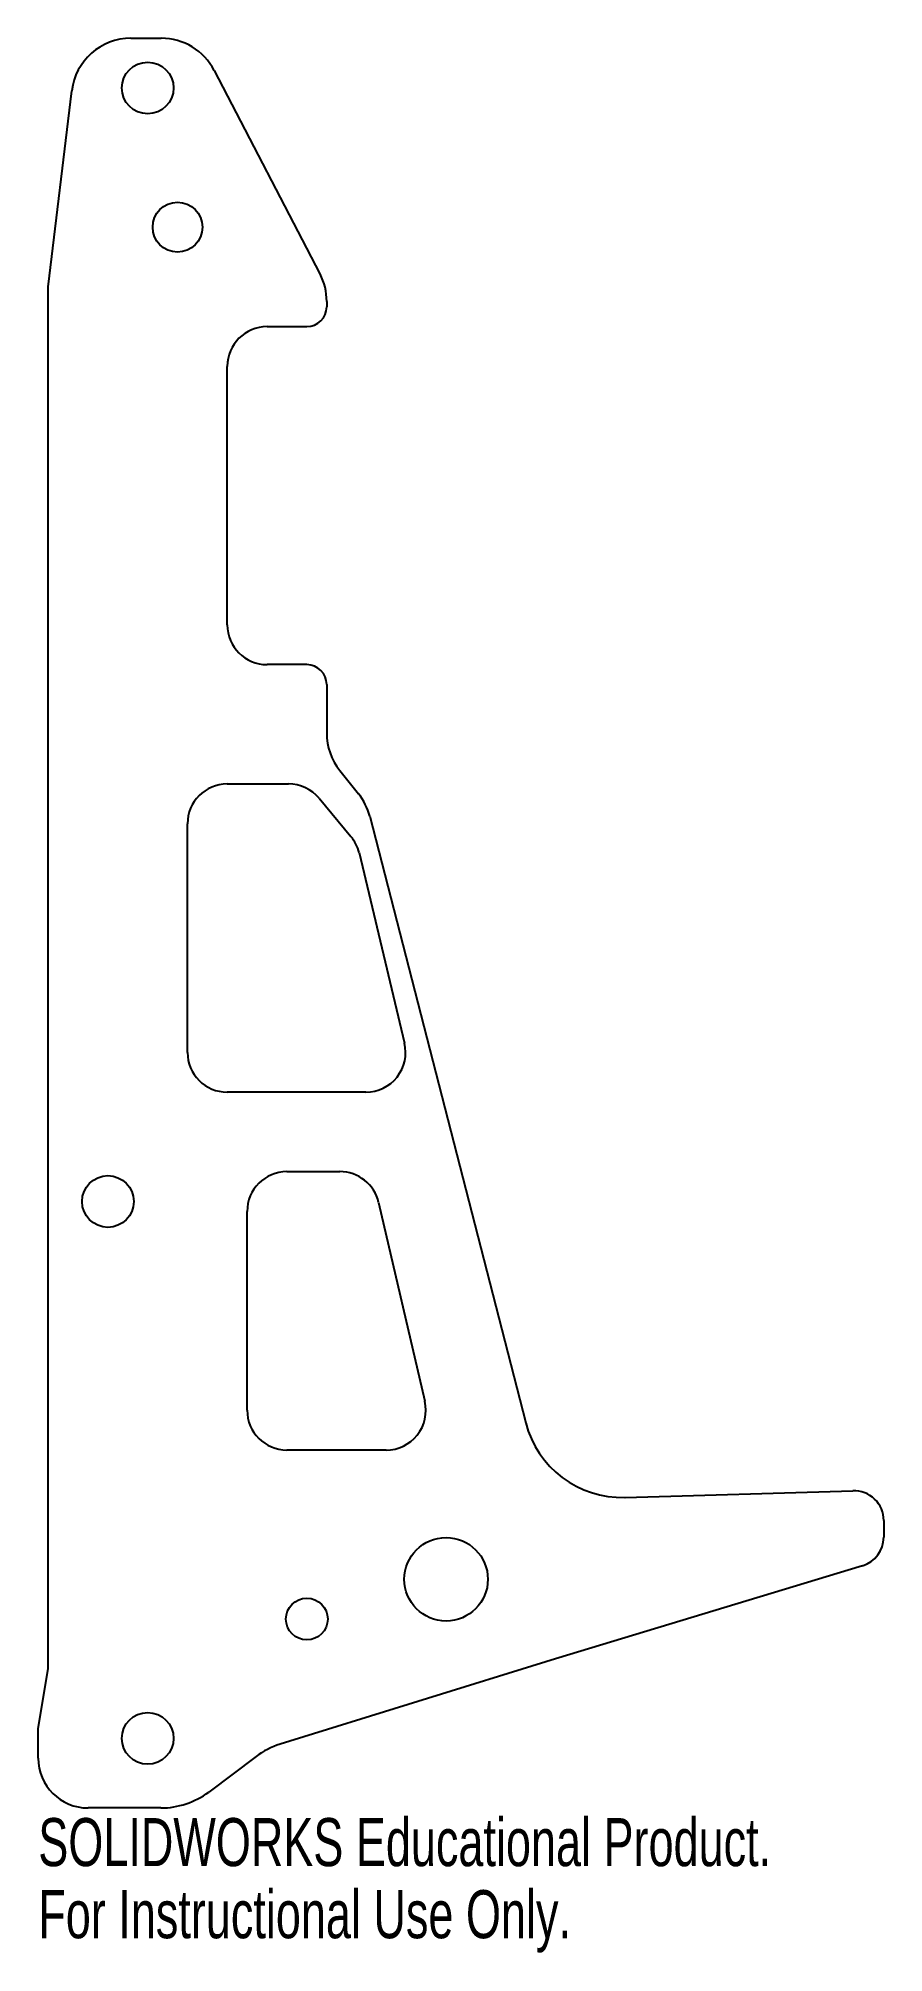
# Model space of a CAD drawing. Header units: millimetres. Extents: x -1 to 84, y -29 to 164.
import ezdxf

# ---------------------------------------------------------------- set-up
doc = ezdxf.new("R2010")
doc.units = ezdxf.units.MM
doc.styles.add('SLDTEXTSTYLE0', font='TXT', dxfattribs={"width": 0.7})

msp = doc.modelspace()

# ---------------------------------------------------------------- linework, layer by layer
at = {"color": 7, "linetype": 'Continuous', "lineweight": 25}
for p, q in [((8.32, 164), (11.36, 164)), ((16.68, 160.77), (27.32, 140.3)), ((0, 139), (2.37, 158.71)), ((0, 0), (0, 139)), ((28, 137.53), (28, 137)), ((22, 135), (26, 135)), ((18, 105), (18, 131)), ((26, 101), (22, 101)), ((28, 99), (28, 94.1)), ((18, 89), (24.16, 89)), ((29.31, 90.36), (31.2, 88.01)), ((27.23, 87.56), (30.43, 83.72)), ((14, 62), (14, 85)), ((32.32, 85.75), (48.01, 24.74)), ((31.25, 82.09), (35.82, 62.93)), ((31.93, 58), (18, 58)), ((24, 50), (29.32, 50)), ((33.22, 46.9), (37.86, 26.9)), ((20, 26), (20, 46)), ((33.97, 22), (24, 22)), ((57.99, 17.23), (80.91, 17.91)), ((84, 14.91), (84, 13.23)), ((81.87, 10.35), (51, 1)), ((-1, -6), (0, 0)), ((51, 1), (23.32, -7.59)), ((-1, -9), (-1, -6)), ((20.89, -8.83), (16.13, -12.4)), ((11.33, -14), (4, -14))]:
    msp.add_line(p, q, dxfattribs=at)
for centre, radius in [((10, 159), 2.6), ((13, 145), 2.5), ((6, 47), 2.6), ((40, 9), 4.2), ((26, 5), 2.1), ((10, -7), 2.6)]:
    msp.add_circle(centre, radius, dxfattribs=at)
for centre, radius, start, end in [((8.32, 158), 6, 90, 173.1572), ((11.36, 158), 6, 27.4744, 90), ((22, 137.53), 6, 0, 27.4744), ((26, 137), 2, 270, 0), ((22, 131), 4, 90, 180), ((22, 105), 4, 180, 270), ((26, 99), 2, 0, 90), ((34, 94.1), 6, 180, 218.6598), ((18, 85), 4, 90, 180), ((24.16, 85), 4, 39.8056, 90), ((26.51, 84.26), 6, 14.4208, 38.6598), ((27.36, 81.16), 4, 13.4204, 39.8056), ((18, 62), 4, 180, 270), ((31.93, 62), 4, 270, 13.4204), ((24, 46), 4, 90, 180), ((29.32, 46), 4, 13.0693, 90), ((24, 26), 4, 180, 270), ((33.97, 26), 4, 270, 13.0693), ((57.69, 27.23), 10, 194.4208, 271.6847), ((81, 14.91), 3, 0, 91.6847), ((81, 13.23), 3, 286.8584, 0), ((25.69, -15.23), 8, 107.2415, 126.8699), ((4, -9), 5, 180, 270), ((11.33, -6), 8, 270, 306.8699)]:
    msp.add_arc(centre, radius, start, end, dxfattribs=at)

# ---------------------------------------------------------------- texts
at = {"color": 7, "linetype": 'Continuous', "char_height": 4.8336, "attachment_point": 1, "style": 'SLDTEXTSTYLE0'}
for s, insert in [('SOLIDWORKS Educational Product.', (-1, -15.02)), ('For Instructional Use Only.', (-1, -22.27))]:
    msp.add_mtext(s, dxfattribs=dict(at, insert=insert))

doc.saveas('drawing.dxf')
